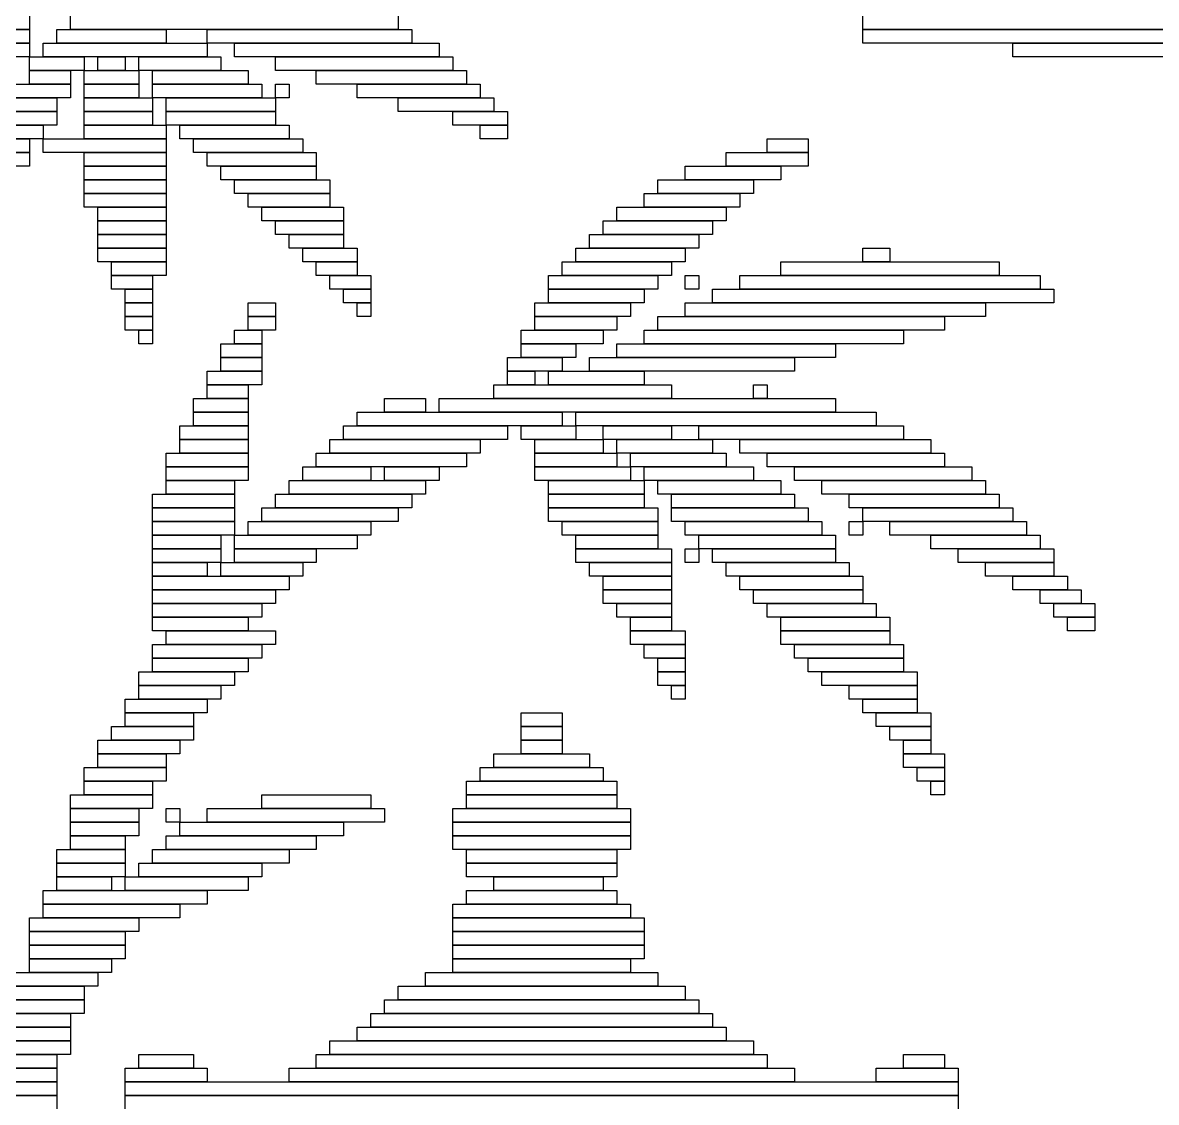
# Model space of a CAD drawing. Extents: x 39 to 985, y 65 to 958.
# Drawn here: x 100.5 to 183.5, y 738.5 to 817.5 of the extents above; entities that cross this region are included whole.
import ezdxf

# ---------------------------------------------------------------- set-up
doc = ezdxf.new("R2010")
doc.units = 0

msp = doc.modelspace()

# ---------------------------------------------------------------- linework, layer by layer
for p, q in [((101, 818), (101, 817)), ((104, 817), (104, 818)), ((128, 818), (128, 817)), ((162, 817), (162, 818)), ((101, 817), (93, 817)), ((93, 817), (101, 817)), ((101, 817), (101, 816)), ((103, 817), (111, 817)), ((103, 816), (103, 817)), ((128, 817), (104, 817)), ((111, 817), (111, 816)), ((114, 817), (129, 817)), ((114, 816), (114, 817)), ((129, 817), (129, 816)), ((374, 817), (162, 817)), ((162, 817), (374, 817)), ((162, 816), (162, 817)), ((92, 816), (101, 816)), ((101, 816), (93, 816)), ((101, 816), (101, 815)), ((102, 816), (114, 816)), ((102, 815), (102, 816)), ((111, 816), (103, 816)), ((129, 816), (114, 816)), ((114, 816), (114, 815)), ((116, 816), (131, 816)), ((116, 815), (116, 816)), ((131, 816), (131, 815)), ((374, 816), (162, 816)), ((173, 816), (320, 816)), ((173, 815), (173, 816)), ((101, 815), (92, 815)), ((101, 815), (105, 815)), ((101, 814), (101, 815)), ((114, 815), (102, 815)), ((105, 815), (105, 814)), ((106, 815), (108, 815)), ((106, 814), (106, 815)), ((108, 815), (108, 814)), ((109, 815), (115, 815)), ((109, 814), (109, 815)), ((115, 815), (115, 814)), ((131, 815), (116, 815)), ((119, 815), (132, 815)), ((119, 814), (119, 815)), ((132, 815), (132, 814)), ((320, 815), (173, 815)), ((105, 814), (101, 814)), ((101, 814), (104, 814)), ((101, 813), (101, 814)), ((104, 814), (104, 813)), ((105, 814), (109, 814)), ((105, 813), (105, 814)), ((108, 814), (106, 814)), ((115, 814), (109, 814)), ((109, 814), (109, 813)), ((110, 814), (117, 814)), ((110, 813), (110, 814)), ((117, 814), (117, 813)), ((132, 814), (119, 814)), ((122, 814), (133, 814)), ((122, 813), (122, 814)), ((133, 814), (133, 813)), ((92, 813), (104, 813)), ((104, 813), (101, 813)), ((104, 813), (104, 812)), ((109, 813), (105, 813)), ((105, 813), (109, 813)), ((105, 812), (105, 813)), ((109, 813), (109, 812)), ((117, 813), (110, 813)), ((110, 813), (118, 813)), ((110, 812), (110, 813)), ((118, 813), (118, 812)), ((119, 813), (120, 813)), ((119, 812), (119, 813)), ((120, 813), (120, 812)), ((133, 813), (122, 813)), ((125, 813), (134, 813)), ((125, 812), (125, 813)), ((134, 813), (134, 812)), ((104, 812), (92, 812)), ((92, 812), (103, 812)), ((103, 812), (103, 811)), ((109, 812), (105, 812)), ((105, 812), (110, 812)), ((105, 811), (105, 812)), ((118, 812), (110, 812)), ((110, 812), (110, 811)), ((111, 812), (119, 812)), ((111, 811), (111, 812)), ((120, 812), (119, 812)), ((119, 812), (119, 811)), ((134, 812), (125, 812)), ((128, 812), (135, 812)), ((128, 811), (128, 812)), ((135, 812), (135, 811)), ((91, 811), (103, 811)), ((103, 811), (92, 811)), ((103, 811), (103, 810)), ((110, 811), (105, 811)), ((105, 811), (110, 811)), ((105, 810), (105, 811)), ((110, 811), (110, 810)), ((119, 811), (111, 811)), ((111, 811), (119, 811)), ((111, 810), (111, 811)), ((119, 811), (119, 810)), ((135, 811), (128, 811)), ((132, 811), (136, 811)), ((132, 810), (132, 811)), ((136, 811), (136, 810)), ((103, 810), (91, 810)), ((91, 810), (102, 810)), ((102, 810), (102, 809)), ((110, 810), (105, 810)), ((105, 810), (111, 810)), ((105, 809), (105, 810)), ((119, 810), (111, 810)), ((111, 810), (111, 809)), ((112, 810), (120, 810)), ((112, 809), (112, 810)), ((120, 810), (120, 809)), ((136, 810), (132, 810)), ((134, 810), (136, 810)), ((134, 809), (134, 810)), ((136, 810), (136, 809)), ((102, 809), (91, 809)), ((91, 809), (101, 809)), ((101, 809), (101, 808)), ((102, 809), (111, 809)), ((102, 808), (102, 809)), ((111, 809), (105, 809)), ((111, 809), (111, 808)), ((120, 809), (112, 809)), ((113, 809), (121, 809)), ((113, 808), (113, 809)), ((121, 809), (121, 808)), ((136, 809), (134, 809)), ((155, 809), (158, 809)), ((155, 808), (155, 809)), ((158, 809), (158, 808)), ((101, 808), (91, 808)), ((91, 808), (101, 808)), ((101, 808), (101, 807)), ((111, 808), (102, 808)), ((105, 808), (111, 808)), ((105, 807), (105, 808)), ((111, 808), (111, 807)), ((121, 808), (113, 808)), ((114, 808), (122, 808)), ((114, 807), (114, 808)), ((122, 808), (122, 807)), ((152, 808), (158, 808)), ((152, 807), (152, 808)), ((158, 808), (155, 808)), ((158, 808), (158, 807)), ((101, 807), (91, 807)), ((111, 807), (105, 807)), ((105, 807), (111, 807)), ((105, 806), (105, 807)), ((111, 807), (111, 806)), ((122, 807), (114, 807)), ((115, 807), (122, 807)), ((115, 806), (115, 807)), ((122, 807), (122, 806)), ((149, 807), (156, 807)), ((149, 806), (149, 807)), ((158, 807), (152, 807)), ((156, 807), (156, 806)), ((111, 806), (105, 806)), ((105, 806), (111, 806)), ((105, 805), (105, 806)), ((111, 806), (111, 805)), ((122, 806), (115, 806)), ((116, 806), (123, 806)), ((116, 805), (116, 806)), ((123, 806), (123, 805)), ((147, 806), (154, 806)), ((147, 805), (147, 806)), ((156, 806), (149, 806)), ((154, 806), (154, 805)), ((111, 805), (105, 805)), ((105, 805), (111, 805)), ((105, 804), (105, 805)), ((111, 805), (111, 804)), ((123, 805), (116, 805)), ((117, 805), (123, 805)), ((117, 804), (117, 805)), ((123, 805), (123, 804)), ((146, 805), (153, 805)), ((146, 804), (146, 805)), ((154, 805), (147, 805)), ((153, 805), (153, 804)), ((111, 804), (105, 804)), ((106, 804), (111, 804)), ((106, 803), (106, 804)), ((111, 804), (111, 803)), ((123, 804), (117, 804)), ((118, 804), (124, 804)), ((118, 803), (118, 804)), ((124, 804), (124, 803)), ((144, 804), (152, 804)), ((144, 803), (144, 804)), ((153, 804), (146, 804)), ((152, 804), (152, 803)), ((111, 803), (106, 803)), ((106, 803), (111, 803)), ((106, 802), (106, 803)), ((111, 803), (111, 802)), ((124, 803), (118, 803)), ((119, 803), (124, 803)), ((119, 802), (119, 803)), ((124, 803), (124, 802)), ((143, 803), (151, 803)), ((143, 802), (143, 803)), ((152, 803), (144, 803)), ((151, 803), (151, 802)), ((111, 802), (106, 802)), ((106, 802), (111, 802)), ((106, 801), (106, 802)), ((111, 802), (111, 801)), ((124, 802), (119, 802)), ((120, 802), (124, 802)), ((120, 801), (120, 802)), ((124, 802), (124, 801)), ((142, 802), (150, 802)), ((142, 801), (142, 802)), ((151, 802), (143, 802)), ((150, 802), (150, 801)), ((111, 801), (106, 801)), ((106, 801), (111, 801)), ((106, 800), (106, 801)), ((111, 801), (111, 800)), ((124, 801), (120, 801)), ((121, 801), (125, 801)), ((121, 800), (121, 801)), ((125, 801), (125, 800)), ((141, 801), (149, 801)), ((141, 800), (141, 801)), ((150, 801), (142, 801)), ((149, 801), (149, 800)), ((162, 801), (164, 801)), ((162, 800), (162, 801)), ((164, 801), (164, 800)), ((111, 800), (106, 800)), ((107, 800), (111, 800)), ((107, 799), (107, 800)), ((111, 800), (111, 799)), ((125, 800), (121, 800)), ((122, 800), (125, 800)), ((122, 799), (122, 800)), ((125, 800), (125, 799)), ((140, 800), (148, 800)), ((140, 799), (140, 800)), ((149, 800), (141, 800)), ((148, 800), (148, 799)), ((156, 800), (172, 800)), ((156, 799), (156, 800)), ((164, 800), (162, 800)), ((172, 800), (172, 799)), ((111, 799), (107, 799)), ((107, 799), (110, 799)), ((107, 798), (107, 799)), ((110, 799), (110, 798)), ((125, 799), (122, 799)), ((123, 799), (126, 799)), ((123, 798), (123, 799)), ((126, 799), (126, 798)), ((139, 799), (147, 799)), ((139, 798), (139, 799)), ((148, 799), (140, 799)), ((147, 799), (147, 798)), ((149, 799), (150, 799)), ((149, 798), (149, 799)), ((150, 799), (150, 798)), ((153, 799), (175, 799)), ((153, 798), (153, 799)), ((172, 799), (156, 799)), ((175, 799), (175, 798)), ((110, 798), (107, 798)), ((108, 798), (110, 798)), ((108, 797), (108, 798)), ((110, 798), (110, 797)), ((126, 798), (123, 798)), ((124, 798), (126, 798)), ((124, 797), (124, 798)), ((126, 798), (126, 797)), ((147, 798), (139, 798)), ((139, 798), (146, 798)), ((139, 797), (139, 798)), ((146, 798), (146, 797)), ((150, 798), (149, 798)), ((151, 798), (176, 798)), ((151, 797), (151, 798)), ((175, 798), (153, 798)), ((176, 798), (176, 797)), ((110, 797), (108, 797)), ((108, 797), (110, 797)), ((108, 796), (108, 797)), ((110, 797), (110, 796)), ((117, 797), (119, 797)), ((117, 796), (117, 797)), ((119, 797), (119, 796)), ((126, 797), (124, 797)), ((125, 797), (126, 797)), ((125, 796), (125, 797)), ((126, 797), (126, 796)), ((138, 797), (145, 797)), ((138, 796), (138, 797)), ((146, 797), (139, 797)), ((145, 797), (145, 796)), ((149, 797), (171, 797)), ((149, 796), (149, 797)), ((176, 797), (151, 797)), ((171, 797), (171, 796)), ((110, 796), (108, 796)), ((108, 796), (110, 796)), ((108, 795), (108, 796)), ((110, 796), (110, 795)), ((119, 796), (117, 796)), ((117, 796), (119, 796)), ((117, 795), (117, 796)), ((119, 796), (119, 795)), ((126, 796), (125, 796)), ((145, 796), (138, 796)), ((138, 796), (144, 796)), ((138, 795), (138, 796)), ((144, 796), (144, 795)), ((147, 796), (168, 796)), ((147, 795), (147, 796)), ((171, 796), (149, 796)), ((168, 796), (168, 795)), ((110, 795), (108, 795)), ((109, 795), (110, 795)), ((109, 794), (109, 795)), ((110, 795), (110, 794)), ((116, 795), (118, 795)), ((116, 794), (116, 795)), ((119, 795), (117, 795)), ((118, 795), (118, 794)), ((137, 795), (143, 795)), ((137, 794), (137, 795)), ((144, 795), (138, 795)), ((143, 795), (143, 794)), ((146, 795), (165, 795)), ((146, 794), (146, 795)), ((168, 795), (147, 795)), ((165, 795), (165, 794)), ((110, 794), (109, 794)), ((115, 794), (118, 794)), ((115, 793), (115, 794)), ((118, 794), (116, 794)), ((118, 794), (118, 793)), ((143, 794), (137, 794)), ((137, 794), (141, 794)), ((137, 793), (137, 794)), ((141, 794), (141, 793)), ((144, 794), (160, 794)), ((144, 793), (144, 794)), ((165, 794), (146, 794)), ((160, 794), (160, 793)), ((118, 793), (115, 793)), ((115, 793), (118, 793)), ((115, 792), (115, 793)), ((118, 793), (118, 792)), ((136, 793), (140, 793)), ((136, 792), (136, 793)), ((141, 793), (137, 793)), ((140, 793), (140, 792)), ((142, 793), (157, 793)), ((142, 792), (142, 793)), ((160, 793), (144, 793)), ((157, 793), (157, 792)), ((114, 792), (118, 792)), ((114, 791), (114, 792)), ((118, 792), (115, 792)), ((118, 792), (118, 791)), ((140, 792), (136, 792)), ((136, 792), (138, 792)), ((136, 791), (136, 792)), ((138, 792), (138, 791)), ((139, 792), (146, 792)), ((139, 791), (139, 792)), ((157, 792), (142, 792)), ((146, 792), (146, 791)), ((118, 791), (114, 791)), ((114, 791), (117, 791)), ((114, 790), (114, 791)), ((117, 791), (117, 790)), ((135, 791), (148, 791)), ((135, 790), (135, 791)), ((138, 791), (136, 791)), ((146, 791), (139, 791)), ((148, 791), (148, 790)), ((154, 791), (155, 791)), ((154, 790), (154, 791)), ((155, 791), (155, 790)), ((113, 790), (117, 790)), ((113, 789), (113, 790)), ((117, 790), (114, 790)), ((117, 790), (117, 789)), ((127, 790), (130, 790)), ((127, 789), (127, 790)), ((130, 790), (130, 789)), ((131, 790), (160, 790)), ((131, 789), (131, 790)), ((148, 790), (135, 790)), ((155, 790), (154, 790)), ((160, 790), (160, 789)), ((117, 789), (113, 789)), ((113, 789), (117, 789)), ((113, 788), (113, 789)), ((117, 789), (117, 788)), ((125, 789), (140, 789)), ((125, 788), (125, 789)), ((130, 789), (127, 789)), ((160, 789), (131, 789)), ((140, 789), (140, 788)), ((141, 789), (163, 789)), ((141, 788), (141, 789)), ((163, 789), (163, 788)), ((112, 788), (117, 788)), ((112, 787), (112, 788)), ((117, 788), (113, 788)), ((117, 788), (117, 787)), ((124, 788), (136, 788)), ((124, 787), (124, 788)), ((140, 788), (125, 788)), ((136, 788), (136, 787)), ((137, 788), (141, 788)), ((137, 787), (137, 788)), ((163, 788), (141, 788)), ((141, 788), (141, 787)), ((143, 788), (148, 788)), ((143, 787), (143, 788)), ((148, 788), (148, 787)), ((150, 788), (165, 788)), ((150, 787), (150, 788)), ((165, 788), (165, 787)), ((117, 787), (112, 787)), ((112, 787), (117, 787)), ((112, 786), (112, 787)), ((117, 787), (117, 786)), ((123, 787), (134, 787)), ((123, 786), (123, 787)), ((136, 787), (124, 787)), ((134, 787), (134, 786)), ((141, 787), (137, 787)), ((138, 787), (143, 787)), ((138, 786), (138, 787)), ((148, 787), (143, 787)), ((143, 787), (143, 786)), ((144, 787), (151, 787)), ((144, 786), (144, 787)), ((165, 787), (150, 787)), ((151, 787), (151, 786)), ((153, 787), (167, 787)), ((153, 786), (153, 787)), ((167, 787), (167, 786)), ((111, 786), (117, 786)), ((111, 785), (111, 786)), ((117, 786), (112, 786)), ((117, 786), (117, 785)), ((122, 786), (133, 786)), ((122, 785), (122, 786)), ((134, 786), (123, 786)), ((133, 786), (133, 785)), ((143, 786), (138, 786)), ((138, 786), (144, 786)), ((138, 785), (138, 786)), ((151, 786), (144, 786)), ((144, 786), (144, 785)), ((145, 786), (152, 786)), ((145, 785), (145, 786)), ((152, 786), (152, 785)), ((167, 786), (153, 786)), ((155, 786), (168, 786)), ((155, 785), (155, 786)), ((168, 786), (168, 785)), ((117, 785), (111, 785)), ((111, 785), (117, 785)), ((111, 784), (111, 785)), ((117, 785), (117, 784)), ((121, 785), (126, 785)), ((121, 784), (121, 785)), ((133, 785), (122, 785)), ((126, 785), (126, 784)), ((127, 785), (131, 785)), ((127, 784), (127, 785)), ((131, 785), (131, 784)), ((144, 785), (138, 785)), ((138, 785), (145, 785)), ((138, 784), (138, 785)), ((152, 785), (145, 785)), ((145, 785), (145, 784)), ((146, 785), (154, 785)), ((146, 784), (146, 785)), ((154, 785), (154, 784)), ((168, 785), (155, 785)), ((157, 785), (170, 785)), ((157, 784), (157, 785)), ((170, 785), (170, 784)), ((117, 784), (111, 784)), ((111, 784), (116, 784)), ((111, 783), (111, 784)), ((116, 784), (116, 783)), ((120, 784), (130, 784)), ((120, 783), (120, 784)), ((126, 784), (121, 784)), ((131, 784), (127, 784)), ((130, 784), (130, 783)), ((145, 784), (138, 784)), ((139, 784), (146, 784)), ((139, 783), (139, 784)), ((154, 784), (146, 784)), ((146, 784), (146, 783)), ((147, 784), (156, 784)), ((147, 783), (147, 784)), ((156, 784), (156, 783)), ((170, 784), (157, 784)), ((159, 784), (171, 784)), ((159, 783), (159, 784)), ((171, 784), (171, 783)), ((110, 783), (116, 783)), ((110, 782), (110, 783)), ((116, 783), (111, 783)), ((116, 783), (116, 782)), ((119, 783), (129, 783)), ((119, 782), (119, 783)), ((130, 783), (120, 783)), ((129, 783), (129, 782)), ((146, 783), (139, 783)), ((139, 783), (146, 783)), ((139, 782), (139, 783)), ((146, 783), (146, 782)), ((156, 783), (147, 783)), ((148, 783), (157, 783)), ((148, 782), (148, 783)), ((157, 783), (157, 782)), ((171, 783), (159, 783)), ((161, 783), (172, 783)), ((161, 782), (161, 783)), ((172, 783), (172, 782)), ((116, 782), (110, 782)), ((110, 782), (116, 782)), ((110, 781), (110, 782)), ((116, 782), (116, 781)), ((118, 782), (128, 782)), ((118, 781), (118, 782)), ((129, 782), (119, 782)), ((128, 782), (128, 781)), ((146, 782), (139, 782)), ((139, 782), (147, 782)), ((139, 781), (139, 782)), ((147, 782), (147, 781)), ((157, 782), (148, 782)), ((148, 782), (158, 782)), ((148, 781), (148, 782)), ((158, 782), (158, 781)), ((172, 782), (161, 782)), ((162, 782), (173, 782)), ((162, 781), (162, 782)), ((173, 782), (173, 781)), ((116, 781), (110, 781)), ((110, 781), (116, 781)), ((110, 780), (110, 781)), ((116, 781), (116, 780)), ((117, 781), (126, 781)), ((117, 780), (117, 781)), ((128, 781), (118, 781)), ((126, 781), (126, 780)), ((147, 781), (139, 781)), ((140, 781), (147, 781)), ((140, 780), (140, 781)), ((147, 781), (147, 780)), ((158, 781), (148, 781)), ((149, 781), (159, 781)), ((149, 780), (149, 781)), ((159, 781), (159, 780)), ((161, 781), (162, 781)), ((161, 780), (161, 781)), ((173, 781), (162, 781)), ((162, 781), (162, 780)), ((164, 781), (174, 781)), ((164, 780), (164, 781)), ((174, 781), (174, 780)), ((116, 780), (110, 780)), ((110, 780), (115, 780)), ((110, 779), (110, 780)), ((115, 780), (115, 779)), ((116, 780), (125, 780)), ((116, 779), (116, 780)), ((126, 780), (117, 780)), ((125, 780), (125, 779)), ((147, 780), (140, 780)), ((141, 780), (147, 780)), ((141, 779), (141, 780)), ((147, 780), (147, 779)), ((159, 780), (149, 780)), ((150, 780), (160, 780)), ((150, 779), (150, 780)), ((160, 780), (160, 779)), ((162, 780), (161, 780)), ((174, 780), (164, 780)), ((167, 780), (175, 780)), ((167, 779), (167, 780)), ((175, 780), (175, 779)), ((115, 779), (110, 779)), ((110, 779), (115, 779)), ((110, 778), (110, 779)), ((115, 779), (115, 778)), ((125, 779), (116, 779)), ((116, 779), (122, 779)), ((116, 778), (116, 779)), ((122, 779), (122, 778)), ((147, 779), (141, 779)), ((141, 779), (148, 779)), ((141, 778), (141, 779)), ((148, 779), (148, 778)), ((149, 779), (150, 779)), ((149, 778), (149, 779)), ((160, 779), (150, 779)), ((150, 779), (150, 778)), ((151, 779), (160, 779)), ((151, 778), (151, 779)), ((160, 779), (160, 778)), ((175, 779), (167, 779)), ((169, 779), (176, 779)), ((169, 778), (169, 779)), ((176, 779), (176, 778)), ((115, 778), (110, 778)), ((110, 778), (114, 778)), ((110, 777), (110, 778)), ((114, 778), (114, 777)), ((115, 778), (121, 778)), ((115, 777), (115, 778)), ((122, 778), (116, 778)), ((121, 778), (121, 777)), ((148, 778), (141, 778)), ((142, 778), (148, 778)), ((142, 777), (142, 778)), ((148, 778), (148, 777)), ((150, 778), (149, 778)), ((160, 778), (151, 778)), ((152, 778), (161, 778)), ((152, 777), (152, 778)), ((161, 778), (161, 777)), ((176, 778), (169, 778)), ((171, 778), (176, 778)), ((171, 777), (171, 778)), ((176, 778), (176, 777)), ((114, 777), (110, 777)), ((110, 777), (120, 777)), ((110, 776), (110, 777)), ((121, 777), (115, 777)), ((120, 777), (120, 776)), ((148, 777), (142, 777)), ((143, 777), (148, 777)), ((143, 776), (143, 777)), ((148, 777), (148, 776)), ((161, 777), (152, 777)), ((153, 777), (162, 777)), ((153, 776), (153, 777)), ((162, 777), (162, 776)), ((176, 777), (171, 777)), ((173, 777), (177, 777)), ((173, 776), (173, 777)), ((177, 777), (177, 776)), ((120, 776), (110, 776)), ((110, 776), (119, 776)), ((110, 775), (110, 776)), ((119, 776), (119, 775)), ((148, 776), (143, 776)), ((143, 776), (148, 776)), ((143, 775), (143, 776)), ((148, 776), (148, 775)), ((162, 776), (153, 776)), ((154, 776), (162, 776)), ((154, 775), (154, 776)), ((162, 776), (162, 775)), ((177, 776), (173, 776)), ((175, 776), (178, 776)), ((175, 775), (175, 776)), ((178, 776), (178, 775)), ((119, 775), (110, 775)), ((110, 775), (118, 775)), ((110, 774), (110, 775)), ((118, 775), (118, 774)), ((148, 775), (143, 775)), ((144, 775), (148, 775)), ((144, 774), (144, 775)), ((148, 775), (148, 774)), ((162, 775), (154, 775)), ((155, 775), (163, 775)), ((155, 774), (155, 775)), ((163, 775), (163, 774)), ((178, 775), (175, 775)), ((176, 775), (179, 775)), ((176, 774), (176, 775)), ((179, 775), (179, 774)), ((118, 774), (110, 774)), ((110, 774), (117, 774)), ((110, 773), (110, 774)), ((117, 774), (117, 773)), ((148, 774), (144, 774)), ((145, 774), (148, 774)), ((145, 773), (145, 774)), ((148, 774), (148, 773)), ((163, 774), (155, 774)), ((156, 774), (164, 774)), ((156, 773), (156, 774)), ((164, 774), (164, 773)), ((179, 774), (176, 774)), ((177, 774), (179, 774)), ((177, 773), (177, 774)), ((179, 774), (179, 773)), ((117, 773), (110, 773)), ((111, 773), (119, 773)), ((111, 772), (111, 773)), ((119, 773), (119, 772)), ((148, 773), (145, 773)), ((145, 773), (149, 773)), ((145, 772), (145, 773)), ((149, 773), (149, 772)), ((164, 773), (156, 773)), ((156, 773), (164, 773)), ((156, 772), (156, 773)), ((164, 773), (164, 772)), ((179, 773), (177, 773)), ((110, 772), (118, 772)), ((110, 771), (110, 772)), ((119, 772), (111, 772)), ((118, 772), (118, 771)), ((149, 772), (145, 772)), ((146, 772), (149, 772)), ((146, 771), (146, 772)), ((149, 772), (149, 771)), ((164, 772), (156, 772)), ((157, 772), (165, 772)), ((157, 771), (157, 772)), ((165, 772), (165, 771)), ((118, 771), (110, 771)), ((110, 771), (117, 771)), ((110, 770), (110, 771)), ((117, 771), (117, 770)), ((149, 771), (146, 771)), ((147, 771), (149, 771)), ((147, 770), (147, 771)), ((149, 771), (149, 770)), ((165, 771), (157, 771)), ((158, 771), (165, 771)), ((158, 770), (158, 771)), ((165, 771), (165, 770)), ((109, 770), (116, 770)), ((109, 769), (109, 770)), ((117, 770), (110, 770)), ((116, 770), (116, 769)), ((149, 770), (147, 770)), ((147, 770), (149, 770)), ((147, 769), (147, 770)), ((149, 770), (149, 769)), ((165, 770), (158, 770)), ((159, 770), (166, 770)), ((159, 769), (159, 770)), ((166, 770), (166, 769)), ((116, 769), (109, 769)), ((109, 769), (115, 769)), ((109, 768), (109, 769)), ((115, 769), (115, 768)), ((149, 769), (147, 769)), ((148, 769), (149, 769)), ((148, 768), (148, 769)), ((149, 769), (149, 768)), ((166, 769), (159, 769)), ((161, 769), (166, 769)), ((161, 768), (161, 769)), ((166, 769), (166, 768)), ((108, 768), (114, 768)), ((108, 767), (108, 768)), ((115, 768), (109, 768)), ((114, 768), (114, 767)), ((149, 768), (148, 768)), ((166, 768), (161, 768)), ((162, 768), (166, 768)), ((162, 767), (162, 768)), ((166, 768), (166, 767)), ((114, 767), (108, 767)), ((108, 767), (113, 767)), ((108, 766), (108, 767)), ((113, 767), (113, 766)), ((137, 767), (140, 767)), ((137, 766), (137, 767)), ((140, 767), (140, 766)), ((166, 767), (162, 767)), ((163, 767), (167, 767)), ((163, 766), (163, 767)), ((167, 767), (167, 766)), ((107, 766), (113, 766)), ((107, 765), (107, 766)), ((113, 766), (108, 766)), ((113, 766), (113, 765)), ((140, 766), (137, 766)), ((137, 766), (140, 766)), ((137, 765), (137, 766)), ((140, 766), (140, 765)), ((167, 766), (163, 766)), ((164, 766), (167, 766)), ((164, 765), (164, 766)), ((167, 766), (167, 765)), ((106, 765), (112, 765)), ((106, 764), (106, 765)), ((113, 765), (107, 765)), ((112, 765), (112, 764)), ((140, 765), (137, 765)), ((137, 765), (140, 765)), ((137, 764), (137, 765)), ((140, 765), (140, 764)), ((167, 765), (164, 765)), ((165, 765), (167, 765)), ((165, 764), (165, 765)), ((167, 765), (167, 764)), ((112, 764), (106, 764)), ((106, 764), (111, 764)), ((106, 763), (106, 764)), ((111, 764), (111, 763)), ((135, 764), (142, 764)), ((135, 763), (135, 764)), ((140, 764), (137, 764)), ((142, 764), (142, 763)), ((167, 764), (165, 764)), ((165, 764), (168, 764)), ((165, 763), (165, 764)), ((168, 764), (168, 763)), ((105, 763), (111, 763)), ((105, 762), (105, 763)), ((111, 763), (106, 763)), ((111, 763), (111, 762)), ((134, 763), (143, 763)), ((134, 762), (134, 763)), ((142, 763), (135, 763)), ((143, 763), (143, 762)), ((168, 763), (165, 763)), ((166, 763), (168, 763)), ((166, 762), (166, 763)), ((168, 763), (168, 762)), ((111, 762), (105, 762)), ((105, 762), (110, 762)), ((105, 761), (105, 762)), ((110, 762), (110, 761)), ((133, 762), (144, 762)), ((133, 761), (133, 762)), ((143, 762), (134, 762)), ((144, 762), (144, 761)), ((168, 762), (166, 762)), ((167, 762), (168, 762)), ((167, 761), (167, 762)), ((168, 762), (168, 761)), ((104, 761), (110, 761)), ((104, 760), (104, 761)), ((110, 761), (105, 761)), ((110, 761), (110, 760)), ((118, 761), (126, 761)), ((118, 760), (118, 761)), ((126, 761), (126, 760)), ((144, 761), (133, 761)), ((133, 761), (144, 761)), ((133, 760), (133, 761)), ((144, 761), (144, 760)), ((168, 761), (167, 761)), ((110, 760), (104, 760)), ((104, 760), (109, 760)), ((104, 759), (104, 760)), ((109, 760), (109, 759)), ((111, 760), (112, 760)), ((111, 759), (111, 760)), ((112, 760), (112, 759)), ((114, 760), (127, 760)), ((114, 759), (114, 760)), ((126, 760), (118, 760)), ((127, 760), (127, 759)), ((132, 760), (145, 760)), ((132, 759), (132, 760)), ((144, 760), (133, 760)), ((145, 760), (145, 759)), ((109, 759), (104, 759)), ((104, 759), (109, 759)), ((104, 758), (104, 759)), ((109, 759), (109, 758)), ((112, 759), (111, 759)), ((112, 759), (124, 759)), ((112, 758), (112, 759)), ((127, 759), (114, 759)), ((124, 759), (124, 758)), ((145, 759), (132, 759)), ((132, 759), (145, 759)), ((132, 758), (132, 759)), ((145, 759), (145, 758)), ((109, 758), (104, 758)), ((104, 758), (108, 758)), ((104, 757), (104, 758)), ((108, 758), (108, 757)), ((111, 758), (122, 758)), ((111, 757), (111, 758)), ((124, 758), (112, 758)), ((122, 758), (122, 757)), ((145, 758), (132, 758)), ((132, 758), (145, 758)), ((132, 757), (132, 758)), ((145, 758), (145, 757)), ((103, 757), (108, 757)), ((103, 756), (103, 757)), ((108, 757), (104, 757)), ((108, 757), (108, 756)), ((110, 757), (120, 757)), ((110, 756), (110, 757)), ((122, 757), (111, 757)), ((120, 757), (120, 756)), ((145, 757), (132, 757)), ((133, 757), (144, 757)), ((133, 756), (133, 757)), ((144, 757), (144, 756)), ((108, 756), (103, 756)), ((103, 756), (108, 756)), ((103, 755), (103, 756)), ((108, 756), (108, 755)), ((109, 756), (118, 756)), ((109, 755), (109, 756)), ((120, 756), (110, 756)), ((118, 756), (118, 755)), ((144, 756), (133, 756)), ((133, 756), (144, 756)), ((133, 755), (133, 756)), ((144, 756), (144, 755)), ((108, 755), (103, 755)), ((103, 755), (107, 755)), ((103, 754), (103, 755)), ((107, 755), (107, 754)), ((108, 755), (117, 755)), ((108, 754), (108, 755)), ((118, 755), (109, 755)), ((117, 755), (117, 754)), ((144, 755), (133, 755)), ((135, 755), (143, 755)), ((135, 754), (135, 755)), ((143, 755), (143, 754)), ((102, 754), (114, 754)), ((102, 753), (102, 754)), ((107, 754), (103, 754)), ((117, 754), (108, 754)), ((114, 754), (114, 753)), ((133, 754), (144, 754)), ((133, 753), (133, 754)), ((143, 754), (135, 754)), ((144, 754), (144, 753)), ((114, 753), (102, 753)), ((102, 753), (112, 753)), ((102, 752), (102, 753)), ((112, 753), (112, 752)), ((132, 753), (145, 753)), ((132, 752), (132, 753)), ((144, 753), (133, 753)), ((145, 753), (145, 752)), ((101, 752), (109, 752)), ((101, 751), (101, 752)), ((112, 752), (102, 752)), ((109, 752), (109, 751)), ((145, 752), (132, 752)), ((132, 752), (146, 752)), ((132, 751), (132, 752)), ((146, 752), (146, 751)), ((109, 751), (101, 751)), ((101, 751), (108, 751)), ((101, 750), (101, 751)), ((108, 751), (108, 750)), ((146, 751), (132, 751)), ((132, 751), (146, 751)), ((132, 750), (132, 751)), ((146, 751), (146, 750)), ((108, 750), (101, 750)), ((101, 750), (108, 750)), ((101, 749), (101, 750)), ((108, 750), (108, 749)), ((146, 750), (132, 750)), ((132, 750), (146, 750)), ((132, 749), (132, 750)), ((146, 750), (146, 749)), ((108, 749), (101, 749)), ((101, 749), (107, 749)), ((101, 748), (101, 749)), ((107, 749), (107, 748)), ((146, 749), (132, 749)), ((132, 749), (145, 749)), ((132, 748), (132, 749)), ((145, 749), (145, 748)), ((100, 748), (106, 748)), ((107, 748), (101, 748)), ((106, 748), (106, 747)), ((130, 748), (147, 748)), ((130, 747), (130, 748)), ((145, 748), (132, 748)), ((147, 748), (147, 747)), ((106, 747), (100, 747)), ((100, 747), (105, 747)), ((105, 747), (105, 746)), ((128, 747), (149, 747)), ((128, 746), (128, 747)), ((147, 747), (130, 747)), ((149, 747), (149, 746)), ((105, 746), (100, 746)), ((100, 746), (105, 746)), ((105, 746), (105, 745)), ((127, 746), (150, 746)), ((127, 745), (127, 746)), ((149, 746), (128, 746)), ((150, 746), (150, 745)), ((99, 745), (104, 745)), ((105, 745), (100, 745)), ((104, 745), (104, 744)), ((126, 745), (151, 745)), ((126, 744), (126, 745)), ((150, 745), (127, 745)), ((151, 745), (151, 744)), ((104, 744), (99, 744)), ((99, 744), (104, 744)), ((104, 744), (104, 743)), ((125, 744), (152, 744)), ((125, 743), (125, 744)), ((151, 744), (126, 744)), ((152, 744), (152, 743)), ((104, 743), (99, 743)), ((99, 743), (104, 743)), ((104, 743), (104, 742)), ((123, 743), (154, 743)), ((123, 742), (123, 743)), ((152, 743), (125, 743)), ((154, 743), (154, 742)), ((104, 742), (99, 742)), ((99, 742), (103, 742)), ((103, 742), (103, 741)), ((109, 742), (113, 742)), ((109, 741), (109, 742)), ((113, 742), (113, 741)), ((122, 742), (155, 742)), ((122, 741), (122, 742)), ((154, 742), (123, 742)), ((155, 742), (155, 741)), ((165, 742), (168, 742)), ((165, 741), (165, 742)), ((168, 742), (168, 741)), ((103, 741), (99, 741)), ((99, 741), (103, 741)), ((103, 741), (103, 740)), ((108, 741), (114, 741)), ((108, 740), (108, 741)), ((113, 741), (109, 741)), ((114, 741), (114, 740)), ((120, 741), (157, 741)), ((120, 740), (120, 741)), ((155, 741), (122, 741)), ((157, 741), (157, 740)), ((163, 741), (169, 741)), ((163, 740), (163, 741)), ((168, 741), (165, 741)), ((169, 741), (169, 740)), ((98, 740), (103, 740)), ((103, 740), (99, 740)), ((103, 740), (103, 739)), ((114, 740), (108, 740)), ((108, 740), (169, 740)), ((108, 739), (108, 740)), ((157, 740), (120, 740)), ((169, 740), (163, 740)), ((169, 740), (169, 739)), ((103, 739), (98, 739)), ((98, 739), (103, 739)), ((103, 739), (103, 738)), ((169, 739), (108, 739)), ((108, 739), (169, 739)), ((108, 738), (108, 739)), ((169, 739), (169, 738))]:
    msp.add_line(p, q)

doc.saveas('drawing.dxf')
